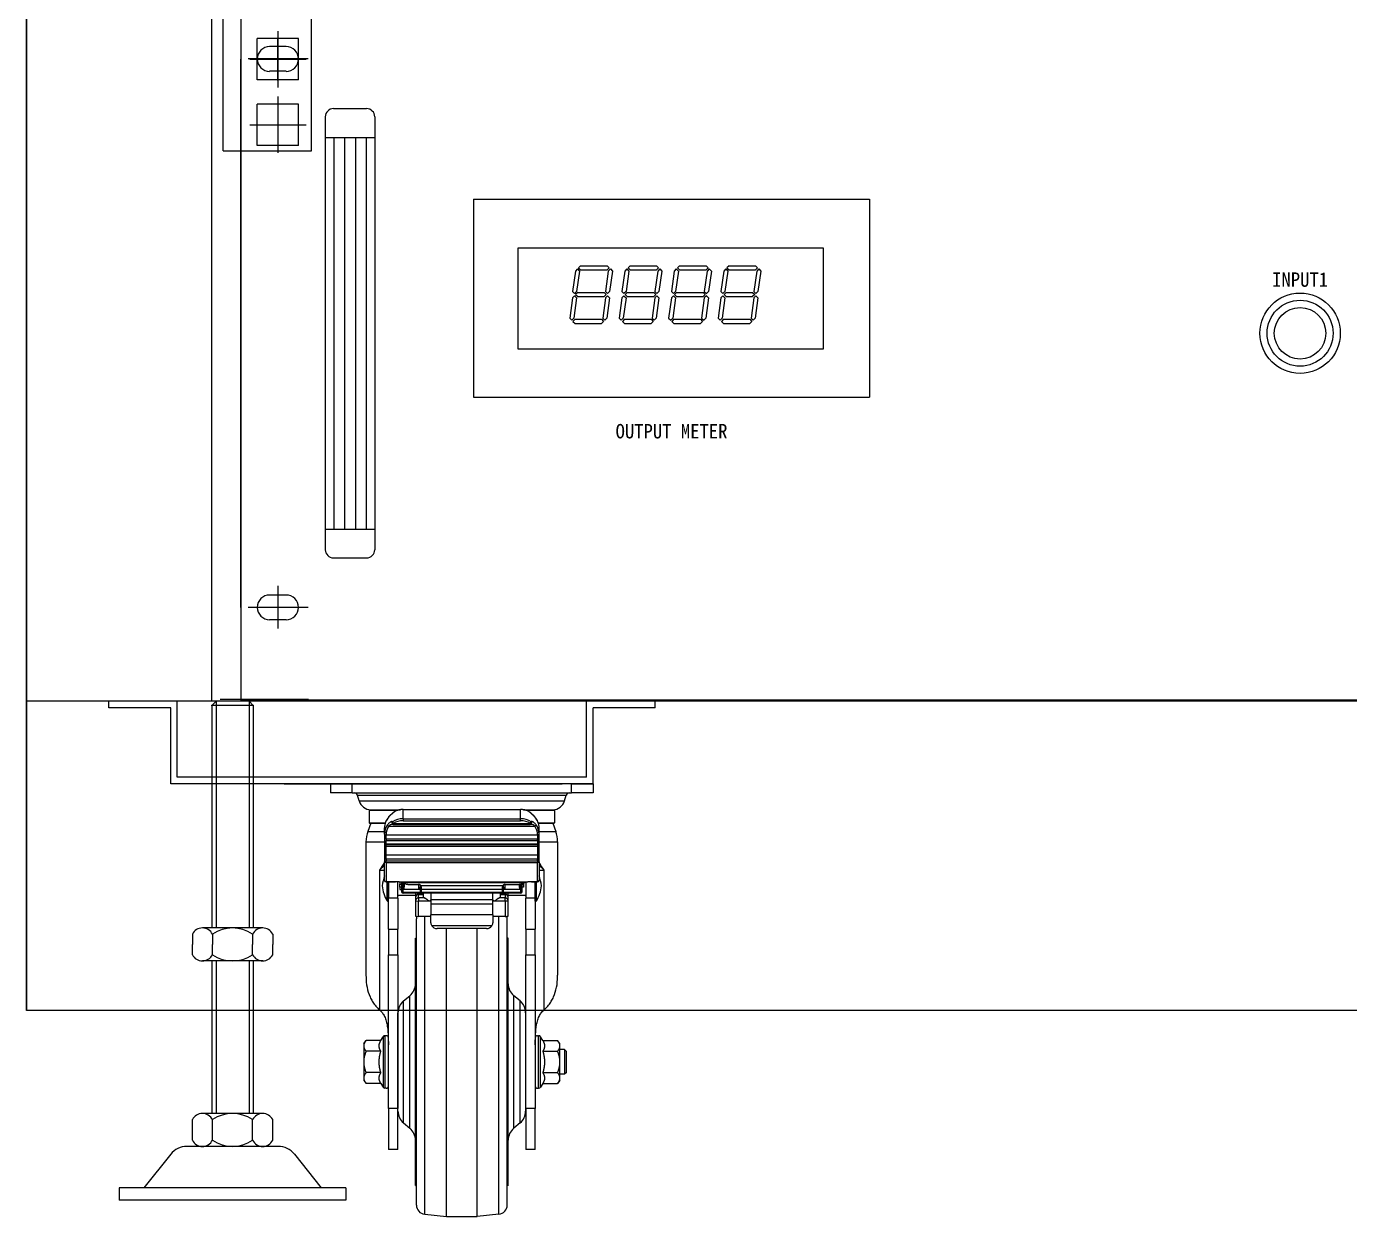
# Model space of a CAD drawing. Header units: millimetres. Extents: x 0 to 841, y 0 to 594.
# Drawn here: x 728 to 734.57, y 485 to 490.9 of the extents above; entities that cross this region are included whole.
import ezdxf
from ezdxf.enums import TextEntityAlignment as Align

# ---------------------------------------------------------------- set-up
doc = ezdxf.new("R2010")
doc.units = ezdxf.units.MM
doc.header["$LTSCALE"] = 10
doc.layers.add('LINE05', color=2, linetype='Continuous')
doc.layers.add('LINE06', color=9, linetype='Continuous')
doc.styles.get("Standard").update_dxf_attribs({"font": 'GulimChe.ttf'})

msp = doc.modelspace()

# ---------------------------------------------------------------- linework, layer by layer
at = {"layer": 'LINE05'}
for p, q in [((728.0005, 529.9994), (728.0005, 486.0221)), ((728.0005, 486.0221), (728.0005, 529.9994)), ((728.921, 487.5562), (728.921, 528.5164)), ((740.0073, 487.5562), (728.0005, 487.5562)), ((728.4096, 487.5235), (728.4096, 487.5562)), ((728.7164, 487.5235), (728.4096, 487.5235)), ((728.7164, 487.1471), (728.7164, 487.5235)), ((728.7492, 487.1798), (728.7492, 487.5562)), ((728.9619, 487.5664), (729.3996, 487.5664)), ((738.9437, 487.5617), (729.0642, 487.5617)), ((729.0642, 487.5617), (738.9437, 487.5617)), ((738.9437, 487.5617), (729.0642, 487.5617)), ((730.7803, 487.1798), (730.7803, 487.5562)), ((730.813, 487.1471), (730.813, 487.5235)), ((731.1198, 487.5235), (730.813, 487.5235)), ((731.1198, 487.5235), (731.1198, 487.5562)), ((730.813, 487.1471), (728.7164, 487.1471)), ((730.7803, 487.1798), (728.7492, 487.1798)), ((729.2789, 487.1471), (730.6596, 487.1471)), ((729.509, 487.1471), (729.6164, 487.1471)), ((729.509, 487.1471), (729.509, 487.1011)), ((730.7056, 487.1471), (729.6164, 487.1471)), ((729.6164, 487.1011), (729.6164, 487.1471)), ((730.7056, 487.1471), (730.813, 487.1471)), ((730.7056, 487.1011), (730.7056, 487.1471)), ((730.813, 487.1471), (730.813, 487.1011)), ((729.6164, 487.1011), (729.509, 487.1011)), ((729.6164, 487.1011), (730.7056, 487.1011)), ((729.6427, 487.0901), (730.6794, 487.0901)), ((729.651, 487.0622), (729.6427, 487.0901)), ((729.651, 487.0622), (730.6711, 487.0622)), ((730.6711, 487.0622), (730.6794, 487.0901)), ((730.813, 487.1011), (730.7056, 487.1011)), ((729.7016, 487.0157), (729.8434, 487.0157)), ((729.7016, 487.0157), (729.7016, 486.9537)), ((729.7098, 487.0182), (729.8554, 487.0182)), ((729.8696, 487.0193), (730.4525, 487.0193)), ((729.8696, 487.0193), (729.8696, 487.0187)), ((729.8696, 487.0187), (730.4525, 487.0187)), ((729.8696, 486.9736), (729.8696, 487.0187)), ((730.4525, 487.0187), (730.4525, 487.0193)), ((730.4525, 486.9736), (730.4525, 487.0187)), ((730.4667, 487.0182), (730.6123, 487.0182)), ((730.4786, 487.0157), (730.6205, 487.0157)), ((730.6205, 487.0157), (730.6205, 486.9537)), ((729.7089, 486.9506), (729.6944, 486.9101)), ((729.7016, 486.9537), (729.7819, 486.9537)), ((729.7046, 486.9506), (729.7809, 486.9506)), ((729.7988, 486.9365), (730.5232, 486.9365)), ((729.821, 486.9494), (730.501, 486.9494)), ((729.821, 486.9494), (729.821, 486.9445)), ((729.821, 486.9445), (730.501, 486.9445)), ((729.8696, 486.9736), (730.4525, 486.9736)), ((729.8696, 486.9736), (729.8696, 486.9636)), ((729.8696, 486.9636), (730.4525, 486.9636)), ((730.4525, 486.9636), (730.4525, 486.9736)), ((730.501, 486.9445), (730.501, 486.9494)), ((730.5402, 486.9537), (730.6205, 486.9537)), ((730.5412, 486.9506), (730.6174, 486.9506)), ((730.6132, 486.9506), (730.6276, 486.9101)), ((729.6944, 486.9101), (729.7775, 486.9101)), ((729.7775, 486.8965), (729.7775, 486.9275)), ((729.7775, 486.8965), (729.7775, 486.8666)), ((729.7775, 486.8666), (729.7775, 486.8524)), ((729.7852, 486.8937), (730.5369, 486.8937)), ((729.7852, 486.8737), (729.7852, 486.8937)), ((729.7852, 486.8737), (730.5369, 486.8737)), ((729.7852, 486.8737), (729.7852, 486.8638)), ((730.5369, 486.8638), (729.7852, 486.8638)), ((729.7852, 486.8495), (729.7852, 486.8638)), ((730.5369, 486.8937), (730.5369, 486.8737)), ((730.5369, 486.8638), (730.5369, 486.8737)), ((730.5369, 486.8638), (730.5369, 486.8495)), ((730.5446, 486.8965), (730.5446, 486.9275)), ((730.5446, 486.9101), (730.6276, 486.9101)), ((730.5446, 486.8666), (730.5446, 486.8965)), ((730.5446, 486.8524), (730.5446, 486.8666)), ((729.6855, 486.8585), (729.7775, 486.8585)), ((729.6855, 486.8585), (729.6855, 486.1967)), ((729.7775, 486.8524), (729.7775, 486.8394)), ((729.7775, 486.8394), (729.7775, 486.7966)), ((729.7775, 486.7966), (729.7775, 486.7668)), ((729.7852, 486.8495), (730.5369, 486.8495)), ((729.7852, 486.8495), (729.7852, 486.8447)), ((729.7852, 486.8447), (730.5369, 486.8447)), ((729.7852, 486.8366), (729.7852, 486.8447)), ((729.7852, 486.7938), (729.7852, 486.8366)), ((729.7852, 486.8366), (730.5369, 486.8366)), ((730.5369, 486.8447), (730.5369, 486.8495)), ((730.5369, 486.8447), (730.5369, 486.8366)), ((730.5369, 486.8366), (730.5369, 486.7938)), ((730.5446, 486.8585), (730.6366, 486.8585)), ((730.5446, 486.8394), (730.5446, 486.8524)), ((730.5446, 486.7966), (730.5446, 486.8394)), ((730.5446, 486.7668), (730.5446, 486.7966)), ((730.6366, 486.8585), (730.6366, 486.1967)), ((729.7775, 486.7668), (729.7775, 486.7596)), ((729.7775, 486.6676), (729.7775, 486.7596)), ((729.7852, 486.7938), (730.5369, 486.7938)), ((729.7852, 486.7739), (729.7852, 486.7938)), ((729.7852, 486.7739), (730.5369, 486.7739)), ((729.7852, 486.7739), (729.7852, 486.7639)), ((729.7852, 486.7639), (730.5369, 486.7639)), ((729.7852, 486.7568), (729.7852, 486.7639)), ((729.7852, 486.7568), (730.5369, 486.7568)), ((729.7852, 486.7568), (729.7852, 486.6599)), ((730.5369, 486.7938), (730.5369, 486.7739)), ((730.5369, 486.7639), (730.5369, 486.7739)), ((730.5369, 486.7639), (730.5369, 486.7568)), ((730.5369, 486.6599), (730.5369, 486.7568)), ((730.5446, 486.7596), (730.5446, 486.7668)), ((730.5446, 486.7596), (730.5446, 486.6676)), ((729.7531, 486.7176), (729.7775, 486.7176)), ((729.7531, 486.7176), (729.7531, 486.0247)), ((730.5446, 486.7176), (730.569, 486.7176)), ((730.569, 486.0247), (730.569, 486.7176)), ((729.7852, 486.6599), (729.7852, 486.6599)), ((729.7852, 486.6599), (729.8312, 486.6599)), ((729.8312, 486.6599), (729.7852, 486.6599)), ((729.7909, 486.5656), (729.7909, 486.6599)), ((729.7936, 486.5642), (729.7936, 486.6599)), ((729.7967, 486.6599), (729.7967, 486.5795)), ((729.8312, 486.6599), (729.8312, 486.6599)), ((729.8427, 486.5795), (729.8427, 486.6599)), ((729.8493, 486.6599), (730.4881, 486.6599)), ((729.8542, 486.6599), (729.8542, 486.6485)), ((729.8542, 486.6485), (729.8619, 486.6485)), ((729.8542, 486.6332), (729.8542, 486.6485)), ((729.8542, 486.6332), (729.8542, 486.6227)), ((729.8619, 486.6332), (729.8542, 486.6332)), ((729.8542, 486.6227), (729.8619, 486.6227)), ((729.8619, 486.6599), (729.8619, 486.6594)), ((729.8619, 486.6594), (729.8619, 486.6434)), ((729.8619, 486.6434), (729.8619, 486.6265)), ((729.8619, 486.6265), (729.8619, 486.6112)), ((730.4711, 486.6555), (729.8663, 486.6555)), ((729.8696, 486.6499), (729.8696, 486.654)), ((729.8696, 486.6499), (729.8696, 486.6472)), ((729.8747, 486.6499), (729.8696, 486.6499)), ((729.8745, 486.6472), (729.8696, 486.6472)), ((729.8696, 486.6303), (729.8696, 486.6472)), ((729.8696, 486.6303), (729.8696, 486.6227)), ((729.8741, 486.6303), (729.8696, 486.6303)), ((729.8696, 486.6075), (729.8696, 486.6227)), ((729.9539, 486.6227), (729.8696, 486.6227)), ((730.4525, 486.6075), (729.8696, 486.6075)), ((729.8696, 486.6075), (729.8696, 486.6035)), ((730.4525, 486.6035), (729.8696, 486.6035)), ((729.8926, 486.647), (729.9463, 486.647)), ((729.9463, 486.647), (729.9463, 486.6274)), ((729.9539, 486.6303), (729.9463, 486.6303)), ((729.9463, 486.5983), (729.9463, 486.6035)), ((729.9539, 486.6446), (729.9539, 486.6303)), ((729.9539, 486.6227), (729.9539, 486.6303)), ((729.9539, 486.6227), (729.9539, 486.6088)), ((730.3647, 486.6405), (729.9574, 486.6405)), ((729.9614, 486.6081), (730.3606, 486.6081)), ((729.9615, 486.6239), (730.3605, 486.6239)), ((729.9616, 486.6081), (729.9616, 486.6216)), ((729.9693, 486.6035), (729.9693, 486.5859)), ((730.0076, 486.6035), (730.0076, 486.571)), ((730.3144, 486.571), (730.3144, 486.6035)), ((730.3528, 486.5859), (730.3528, 486.6035)), ((730.3605, 486.6216), (730.3605, 486.6081)), ((730.3681, 486.6303), (730.3681, 486.6446)), ((730.3681, 486.6303), (730.3681, 486.6227)), ((730.3758, 486.6303), (730.3681, 486.6303)), ((730.3681, 486.6088), (730.3681, 486.6227)), ((730.4525, 486.6227), (730.3681, 486.6227)), ((730.3758, 486.6274), (730.3758, 486.647)), ((730.3758, 486.647), (730.4448, 486.647)), ((730.3758, 486.6035), (730.3758, 486.5983)), ((730.4525, 486.6303), (730.448, 486.6303)), ((730.4525, 486.6472), (730.4487, 486.6472)), ((730.4525, 486.6472), (730.4525, 486.6479)), ((730.4525, 486.6472), (730.4525, 486.6303)), ((730.4525, 486.6227), (730.4525, 486.6303)), ((730.4525, 486.6227), (730.4525, 486.6075)), ((730.4525, 486.6035), (730.4525, 486.6075)), ((730.4602, 486.6434), (730.4602, 486.6505)), ((730.4602, 486.6485), (730.4678, 486.6485)), ((730.4602, 486.6265), (730.4602, 486.6434)), ((730.4678, 486.6332), (730.4602, 486.6332)), ((730.4602, 486.6112), (730.4602, 486.6265)), ((730.4678, 486.654), (730.4678, 486.6485)), ((730.4678, 486.6485), (730.4678, 486.6332)), ((730.4755, 486.6594), (730.4755, 486.6599)), ((730.4794, 486.6599), (730.4794, 486.5795)), ((730.5062, 486.6599), (730.5369, 486.6599)), ((730.5369, 486.6599), (730.5062, 486.6599)), ((730.5062, 486.6599), (730.5062, 486.6599)), ((730.5254, 486.5642), (730.5254, 486.6599)), ((730.5254, 486.5795), (730.5254, 486.6599)), ((730.5286, 486.5642), (730.5286, 486.6599)), ((730.5309, 486.5653), (730.5309, 486.6599)), ((730.5369, 486.6599), (730.5369, 486.6599)), ((729.7936, 486.5642), (729.7967, 486.5642)), ((729.7967, 486.4261), (729.7967, 486.5795)), ((729.8427, 486.5795), (729.7967, 486.5795)), ((729.8427, 486.5948), (729.9309, 486.5948)), ((729.8427, 486.5795), (729.8427, 486.4261)), ((729.9309, 486.5961), (729.9309, 486.583)), ((729.9309, 486.583), (729.9309, 486.5661)), ((729.9309, 486.5661), (729.9309, 486.4899)), ((729.9463, 486.5978), (729.9463, 486.5983)), ((729.9693, 486.5983), (729.9463, 486.5983)), ((729.9463, 486.5978), (729.9693, 486.5978)), ((729.9463, 486.5809), (729.9463, 486.5978)), ((729.9463, 486.5809), (729.9463, 486.5651)), ((729.9754, 486.5809), (729.9463, 486.5809)), ((729.9463, 486.4889), (729.9463, 486.5651)), ((729.9463, 486.5651), (730, 486.5651)), ((730, 486.5651), (730.0076, 486.5651)), ((730.3144, 486.571), (730.0076, 486.571)), ((730.0076, 486.571), (730.0076, 486.5514)), ((730.0076, 486.5514), (730.3144, 486.5514)), ((730.0076, 486.5514), (730.0076, 486.4965)), ((730.3144, 486.5514), (730.3144, 486.571)), ((730.3144, 486.5651), (730.3221, 486.5651)), ((730.3144, 486.4965), (730.3144, 486.5514)), ((730.3221, 486.5651), (730.3758, 486.5651)), ((730.3758, 486.5809), (730.3467, 486.5809)), ((730.3758, 486.5983), (730.3528, 486.5983)), ((730.3528, 486.5978), (730.3758, 486.5978)), ((730.3758, 486.5978), (730.3758, 486.5983)), ((730.3758, 486.5978), (730.3758, 486.5809)), ((730.3758, 486.5651), (730.3758, 486.5809)), ((730.3758, 486.5651), (730.3758, 486.4889)), ((730.3911, 486.583), (730.3911, 486.5961)), ((730.3911, 486.5948), (730.4794, 486.5948)), ((730.3911, 486.5661), (730.3911, 486.583)), ((730.3911, 486.4899), (730.3911, 486.5661)), ((730.5254, 486.5795), (730.4794, 486.5795)), ((730.4794, 486.4261), (730.4794, 486.5795)), ((730.5254, 486.5795), (730.5254, 486.4261)), ((730.5254, 486.5642), (730.5286, 486.5642)), ((729.9355, 485.0562), (729.9355, 486.4766)), ((730.0076, 486.4889), (729.9463, 486.4889)), ((729.9768, 485.0105), (729.9768, 486.4889)), ((730.3144, 486.4965), (730.0076, 486.4965)), ((730.0076, 486.4565), (730.0076, 486.4965)), ((730.3144, 486.4965), (730.3144, 486.4565)), ((730.3758, 486.4889), (730.3144, 486.4889)), ((730.3452, 485.0105), (730.3452, 486.4889)), ((730.3865, 485.0562), (730.3865, 486.4766)), ((729.7967, 486.4261), (729.7967, 486.2972)), ((729.7967, 486.4261), (729.8427, 486.4261)), ((729.8427, 486.2972), (729.8427, 486.4261)), ((730.3103, 486.4418), (730.0118, 486.4418)), ((730.2838, 486.4284), (730.0383, 486.4284)), ((730.0843, 484.9994), (730.0843, 486.4284)), ((730.2377, 484.9994), (730.2377, 486.4284)), ((730.4794, 486.4261), (730.5254, 486.4261)), ((730.4794, 486.4261), (730.4794, 486.2972)), ((730.5254, 486.2972), (730.5254, 486.4261)), ((729.9309, 486.3801), (729.9355, 486.3806)), ((729.9309, 485.1528), (729.9309, 486.3801)), ((730.3911, 486.3801), (730.3865, 486.3806)), ((730.3911, 485.1528), (730.3911, 486.3801)), ((729.7967, 485.5359), (729.7967, 486.2972)), ((729.7967, 486.2972), (729.8427, 486.2972)), ((729.8427, 486.2972), (729.8427, 485.5359)), ((730.4794, 485.5359), (730.4794, 486.2972)), ((730.4794, 486.2972), (730.5254, 486.2972)), ((730.5254, 486.2972), (730.5254, 485.5359)), ((729.8718, 486.0691), (729.9033, 486.0953)), ((729.9033, 485.4376), (729.9033, 486.0953)), ((730.4502, 486.0691), (730.4187, 486.0953)), ((730.4187, 485.4376), (730.4187, 486.0953)), ((740.0073, 486.0221), (728.0005, 486.0221)), ((729.8442, 485.5227), (729.8442, 486.0101)), ((729.8718, 485.4638), (729.8718, 486.0691)), ((730.4502, 485.4638), (730.4502, 486.0691)), ((730.4778, 486.0101), (730.4778, 485.5227)), ((729.7592, 485.8727), (729.7705, 485.8916)), ((729.7705, 485.8916), (729.7705, 485.7664)), ((729.7859, 485.8968), (729.7798, 485.8968)), ((729.7798, 485.8968), (729.7798, 485.7664)), ((730.5361, 485.8968), (730.5423, 485.8968)), ((730.5423, 485.636), (730.5423, 485.8968)), ((730.5629, 485.8727), (730.5515, 485.8916)), ((730.5515, 485.6412), (730.5515, 485.8916)), ((729.674, 485.8585), (729.6858, 485.8727)), ((729.674, 485.8585), (729.674, 485.8461)), ((729.674, 485.8461), (729.674, 485.7664)), ((729.7592, 485.8727), (729.6858, 485.8727)), ((729.7592, 485.8196), (729.6858, 485.8196)), ((729.8442, 485.8263), (729.8427, 485.8263)), ((730.4778, 485.8263), (730.4794, 485.8263)), ((730.5629, 485.8727), (730.6362, 485.8727)), ((730.5629, 485.8196), (730.6362, 485.8196)), ((730.6481, 485.8585), (730.6362, 485.8727)), ((730.6481, 485.8461), (730.6481, 485.8585)), ((730.6481, 485.7664), (730.6481, 485.8461)), ((730.6711, 485.8278), (730.6481, 485.8278)), ((730.6788, 485.8201), (730.6711, 485.8278)), ((730.6711, 485.8278), (730.6711, 485.7664)), ((730.6788, 485.8201), (730.6788, 485.7664)), ((729.674, 485.7664), (729.674, 485.6867)), ((729.7705, 485.7664), (729.7705, 485.6412)), ((729.7798, 485.7664), (729.7798, 485.636)), ((730.6481, 485.6867), (730.6481, 485.7664)), ((730.6711, 485.7664), (730.6711, 485.7051)), ((730.6788, 485.7664), (730.6788, 485.7127)), ((729.674, 485.6867), (729.674, 485.6744)), ((729.7592, 485.7133), (729.6858, 485.7133)), ((729.8442, 485.7066), (729.8427, 485.7066)), ((730.4778, 485.7066), (730.4794, 485.7066)), ((730.5629, 485.7133), (730.6362, 485.7133)), ((730.6711, 485.7051), (730.6481, 485.7051)), ((730.6481, 485.6744), (730.6481, 485.6867)), ((730.6788, 485.7127), (730.6711, 485.7051)), ((729.674, 485.6744), (729.6858, 485.6601)), ((729.7592, 485.6601), (729.6858, 485.6601)), ((729.7592, 485.6601), (729.7705, 485.6412)), ((729.7859, 485.636), (729.7798, 485.636)), ((730.5361, 485.636), (730.5423, 485.636)), ((730.5629, 485.6601), (730.5515, 485.6412)), ((730.5629, 485.6601), (730.6362, 485.6601)), ((730.6481, 485.6744), (730.6362, 485.6601)), ((729.7967, 485.5359), (729.7967, 485.3323)), ((729.8427, 485.5359), (729.7967, 485.5359)), ((729.8427, 485.3323), (729.8427, 485.5359)), ((730.5254, 485.5359), (730.4794, 485.5359)), ((730.4794, 485.5359), (730.4794, 485.3323)), ((730.5254, 485.3323), (730.5254, 485.5359)), ((729.8718, 485.4638), (729.9033, 485.4376)), ((730.4502, 485.4638), (730.4187, 485.4376)), ((729.8427, 485.3323), (729.7967, 485.3323)), ((730.5254, 485.3323), (730.4794, 485.3323)), ((729.9309, 485.1528), (729.9355, 485.1522)), ((730.3911, 485.1528), (730.3865, 485.1522)), ((729.9768, 485.0105), (730.0843, 484.9994)), ((730.0843, 484.9994), (730.2377, 484.9994)), ((730.3452, 485.0105), (730.2377, 484.9994))]:
    msp.add_line(p, q, dxfattribs=at)
at = {"layer": 'LINE05', "ltscale": 0.3}
for p, q in [((728.9414, 487.5562), (728.921, 487.5357)), ((729.1255, 487.5357), (728.921, 487.5357)), ((728.921, 487.5357), (728.921, 486.4313)), ((729.1051, 487.5562), (728.9414, 487.5562)), ((728.9414, 487.5562), (728.9414, 486.4313)), ((729.1051, 487.5562), (729.1051, 486.4313)), ((729.1051, 487.5562), (729.1255, 487.5357)), ((729.1255, 487.5357), (729.1255, 486.4313)), ((729.1728, 486.4313), (728.8737, 486.4313)), ((728.8238, 486.4006), (728.8238, 486.3494)), ((728.8238, 486.2983), (728.8238, 486.3494)), ((728.9235, 486.4006), (728.9235, 486.3494)), ((728.9235, 486.2983), (728.9235, 486.3494)), ((729.123, 486.4006), (729.123, 486.3494)), ((729.123, 486.2983), (729.123, 486.3494)), ((729.2227, 486.4006), (729.2227, 486.3494)), ((729.2227, 486.2983), (729.2227, 486.3494)), ((729.1728, 486.2676), (728.8737, 486.2676)), ((728.921, 486.2676), (728.921, 485.5107)), ((728.9414, 486.2676), (728.9414, 485.5107)), ((729.1051, 486.2676), (729.1051, 485.5107)), ((729.1255, 486.2676), (729.1255, 485.5107)), ((729.1728, 485.5107), (728.8737, 485.5107)), ((728.8238, 485.3778), (728.8238, 485.4801)), ((728.9235, 485.3778), (728.9235, 485.4801)), ((729.123, 485.3778), (729.123, 485.4801)), ((729.2227, 485.3778), (729.2227, 485.4801)), ((728.7164, 485.3087), (728.5835, 485.1426)), ((729.2502, 485.3471), (728.7963, 485.3471)), ((729.1728, 485.3471), (728.8737, 485.3471)), ((729.3301, 485.3087), (729.463, 485.1426)), ((729.5857, 485.1426), (728.4607, 485.1426)), ((728.4607, 485.1426), (728.4607, 485.0812)), ((729.5857, 485.1426), (729.5857, 485.0812)), ((729.5857, 485.0812), (728.4607, 485.0812))]:
    msp.add_line(p, q, dxfattribs=at)
at = {"layer": 'LINE05'}
for centre, radius, start, end in [((729.628, 487.0857), 0.0153, 16.50436, 90), ((729.7098, 487.0796), 0.0614, 196.50436, 270), ((730.6123, 487.0796), 0.0614, 270, 343.49564), ((730.6941, 487.0857), 0.0153, 90, 163.49564), ((729.8465, 487.052), 0.0491, 223.43254, 227.61758), ((729.8321, 487.0035), 0.00767, 114.71629, 134.29181), ((729.8694, 486.922), 0.0973, 89.93012, 114.609), ((730.4526, 486.922), 0.0973, 65.391, 90.06988), ((730.4899, 487.0035), 0.00767, 45.70819, 65.28371), ((730.4755, 487.052), 0.0491, 312.38242, 316.56746), ((729.7046, 486.9537), 0.00307, 180, 270), ((729.8603, 486.9271), 0.0829, 137.80331, 179.70985), ((729.8244, 486.9101), 0.0367, 102.17036, 134.06912), ((729.821, 486.9522), 0.00767, 180, 270), ((730.501, 486.9522), 0.00767, 270, 0), ((730.4978, 486.9102), 0.0365, 45.8701, 77.88945), ((730.4617, 486.9271), 0.0829, 0.29015, 42.19669), ((730.6174, 486.9537), 0.00307, 270, 0), ((729.8389, 486.8585), 0.1534, 160.31942, 180), ((730.4832, 486.8585), 0.1534, 0, 19.68058), ((729.7852, 486.8524), 0.00767, 180, 270), ((730.5369, 486.8524), 0.00767, 270, 0), ((730.1844, 486.4691), 0.4978, 144.82657, 150.05549), ((730.8968, 485.6753), 1.5474, 136.33052, 137.65734), ((730.137, 486.4687), 0.4986, 29.94872, 35.16923), ((729.419, 485.6695), 1.5559, 42.34632, 43.66582), ((729.9359, 486.6263), 0.1705, 158.25951, 175.10065), ((729.7852, 486.6676), 0.00767, 180, 270), ((730.5369, 486.6676), 0.00767, 270, 0), ((730.3862, 486.6263), 0.1705, 4.90372, 21.75944), ((729.9359, 486.6554), 0.1705, 184.89935, 211.77919), ((729.8696, 486.6112), 0.00767, 180, 270), ((729.9463, 486.5961), 0.0153, 150.87524, 180), ((729.9161, 486.6215), 0.0455, 0.1652, 3.1047), ((730.406, 486.6215), 0.0455, 176.8953, 179.8348), ((730.3758, 486.5961), 0.0153, 0, 29.12476), ((730.4525, 486.6112), 0.00767, 270, 0), ((730.3862, 486.6554), 0.1705, 328.08937, 355.09628), ((729.7936, 486.5672), 0.00307, 211.77919, 270), ((730.5223, 486.5918), 0.00307, 0, 6.69206), ((730.5286, 486.5672), 0.00307, 270, 320.89587), ((729.9815, 486.4766), 0.046, 164.28644, 180), ((730.3405, 486.4766), 0.046, 0, 15.71356), ((730.0339, 486.4559), 0.0263, 178.70064, 212.53922), ((730.2881, 486.4559), 0.0263, 327.46078, 1.29936), ((729.8542, 486.1542), 0.0767, 309.80556, 0), ((730.4678, 486.1542), 0.0767, 180.04005, 230.19444), ((729.9209, 486.0101), 0.0767, 129.80556, 180), ((730.4011, 486.0101), 0.0767, 0, 50.19444), ((729.7798, 485.8861), 0.0107, 90, 149.03624), ((729.7859, 485.8861), 0.0107, 0, 90), ((730.5361, 485.8861), 0.0107, 90, 180), ((730.5423, 485.8861), 0.0107, 30.96376, 90), ((729.7798, 485.6468), 0.0107, 210.96376, 270), ((729.7859, 485.6468), 0.0107, 270, 0), ((730.5361, 485.6468), 0.0107, 180, 270), ((730.5423, 485.6468), 0.0107, 270, 329.03624), ((729.9209, 485.5227), 0.0767, 180, 230.19444), ((730.4011, 485.5227), 0.0767, 309.80556, 0), ((729.8542, 485.3786), 0.0767, 0, 50.19444), ((730.4678, 485.3786), 0.0767, 129.80556, 179.95995), ((729.9815, 485.0562), 0.046, 180, 264.11401), ((730.3405, 485.0562), 0.046, 275.88599, 0)]:
    msp.add_arc(centre, radius, start, end, dxfattribs=at)
at = {"layer": 'LINE05', "ltscale": 0.3}
for centre, radius, start, end in [((728.8737, 486.3754), 0.0559, 26.785, 153.215), ((729.0232, 486.2539), 0.1774, 55.79454, 124.20546), ((729.1728, 486.3754), 0.0559, 26.785, 153.215), ((728.8737, 486.3235), 0.0559, 206.785, 333.215), ((729.0232, 486.445), 0.1774, 235.79454, 304.20546), ((729.1728, 486.3235), 0.0559, 206.785, 333.215), ((728.8737, 485.4549), 0.0559, 26.785, 153.215), ((729.0232, 485.3334), 0.1774, 55.79454, 124.20546), ((729.1728, 485.4549), 0.0559, 26.785, 153.215), ((728.8737, 485.403), 0.0559, 206.785, 333.215), ((729.0232, 485.5245), 0.1774, 235.79454, 304.20546), ((729.1728, 485.403), 0.0559, 206.785, 333.215), ((728.7963, 485.2448), 0.1023, 90, 141.34019), ((729.2502, 485.2448), 0.1023, 38.65981, 90)]:
    msp.add_arc(centre, radius, start, end, dxfattribs=at)
at = {"layer": 'LINE05'}
for centre, major_axis, ratio, start_param, end_param in [((729.8321, 487.0035), (-0.00542, 0.00542), 0.625507, -0.453866, -0.019759), ((729.8696, 486.9331), (-0.092, 0), 0.929819, -1.570796, -1.111128), ((729.8321, 487.0035), (-0.00321, 0.00697), 0.163271, 0, 0.340866), ((730.4525, 486.9331), (0.092, 0), 0.929819, 1.111128, 1.570796), ((730.4899, 487.0035), (0.00321, 0.00697), 0.163271, -0.340866, 0), ((730.4899, 487.0035), (0.00542, 0.00542), 0.625507, 0.019759, 0.453866), ((729.8696, 486.9275), (0.092, 0), 0.929819, 2.448304, 3.141593), ((729.8696, 486.8965), (-0.092, 0), 0.929819, -0.576931, 0), ((729.8696, 486.8937), (0.0844, 0), 0.929819, 2.564661, 3.141593), ((729.7988, 486.9393), (-0.00628, 0.0044), 0.30845, 0.212625, 1.783421), ((729.8047, 486.9776), (-0.00572, 0.00511), 0.28306, 0, 0.247744), ((729.821, 486.9522), (0.00767, 0), 0.929819, 2.183351, 3.141593), ((729.8696, 486.888), (-0.092, 0), 0.929819, -1.570796, -0.958242), ((729.821, 486.9522), (-0.0042, 0.00642), 0.211595, 0.313175, 1.883971), ((729.8696, 486.8852), (-0.0844, 0), 0.929819, -1.570796, -0.958242), ((730.4525, 486.888), (0.092, 0), 0.929819, 0.958242, 1.570796), ((730.4525, 486.8852), (0.0844, 0), 0.929819, 0.958242, 1.570796), ((730.501, 486.9522), (0.0042, 0.00642), 0.211595, 4.399214, 5.97001), ((730.501, 486.9522), (-0.00767, 0), 0.929819, 3.141593, 4.099834), ((730.5174, 486.9776), (0.00572, 0.00511), 0.28306, -0.247744, 0), ((730.5232, 486.9393), (0.00628, 0.0044), 0.30845, 4.499764, 6.070561), ((730.4525, 486.8937), (-0.0844, 0), 0.929819, 3.141593, 3.718524), ((730.4525, 486.9275), (-0.092, 0), 0.929819, 3.141593, 3.834881), ((730.4525, 486.8965), (0.092, 0), 0.929819, 0, 0.576931), ((729.7852, 486.8965), (-0.00767, 0), 0.368017, 0, 1.570796), ((729.7852, 486.8666), (0.00767, 0), 0.929819, 1.570796, 3.141593), ((729.7852, 486.8666), (-0.00767, 0), 0.368017, 0, 1.570796), ((730.5369, 486.8965), (0.00767, 0), 0.368017, 4.712389, 6.283185), ((730.5369, 486.8666), (-0.00767, 0), 0.929819, 3.141593, 4.712389), ((730.5369, 486.8666), (0.00767, 0), 0.368017, 4.712389, 6.283185), ((729.7852, 486.8524), (-0.00767, 0), 0.368017, 0, 1.570796), ((729.7852, 486.8394), (-0.00767, 0), 0.368017, 0, 1.570796), ((729.7852, 486.7966), (-0.00767, 0), 0.368017, 0, 1.570796), ((730.5369, 486.8524), (0.00767, 0), 0.368017, 4.712389, 6.283185), ((730.5369, 486.8394), (0.00767, 0), 0.368017, 4.712389, 6.283185), ((730.5369, 486.7966), (0.00767, 0), 0.368017, 4.712389, 6.283185), ((729.7852, 486.7668), (0.00767, 0), 0.929819, 1.570796, 3.141593), ((729.7852, 486.7668), (-0.00767, 0), 0.368017, 0, 1.570796), ((729.7852, 486.7596), (-0.00767, 0), 0.368017, 0, 1.570796), ((730.5369, 486.7668), (-0.00767, 0), 0.929819, 3.141593, 4.712389), ((730.5369, 486.7668), (0.00767, 0), 0.368017, 4.712389, 6.283185), ((730.5369, 486.7596), (0.00767, 0), 0.368017, 4.712389, 6.283185), ((729.7852, 486.6676), (-0.00542, 0.00542), 1, 0.785398, 2.356194), ((730.5369, 486.6676), (0.00542, 0.00542), 1, 3.926991, 5.497787), ((729.8926, 486.6594), (-0.0307, 0), 0.245505, 0, 0.54488), ((729.8696, 486.6434), (0.00767, 0), 0.848546, 1.570796, 3.141593), ((729.8696, 486.6434), (0.00767, 0), 0.497115, 1.570796, 3.141593), ((729.8696, 486.6265), (0.00767, 0), 0.497115, 1.570796, 3.141593), ((729.8696, 486.6265), (-0.00767, 0), 0.49028, 0, 1.570796), ((729.8696, 486.6112), (-0.00767, 0), 0.49028, 0, 1.570796), ((729.8726, 486.6562), (0, 0.0153), 0.15, 3.362326, 4.405972), ((729.8726, 486.6562), (0, 0.0307), 0.15, 3.494197, 4.527451), ((729.9463, 486.5961), (-0.0108, 0.0108), 1, 0.276767, 0.785398), ((729.9539, 486.6341), (-0.00767, 0), 0.497115, 1.570796, 2.578494), ((729.9539, 486.6189), (-0.00767, 0), 0.49028, 3.141593, 4.712389), ((729.9463, 486.6213), (0, 0.0278), 0.55201, -1.477547, -0.810307), ((730.3758, 486.6213), (0, 0.0278), 0.55201, 0.810307, 1.477547), ((730.3681, 486.6189), (0.00767, 0), 0.49028, 1.570796, 3.141593), ((730.3681, 486.6341), (0.00767, 0), 0.497115, 3.704692, 4.712389), ((730.3758, 486.5961), (0.0108, 0.0108), 1, 5.497787, 6.006419), ((730.4494, 486.6562), (0, 0.0307), 0.15, 1.876835, 2.788989), ((730.4494, 486.6562), (0, 0.0153), 0.15, 2.207194, 2.92086), ((730.4525, 486.6434), (-0.00767, 0), 0.497115, 3.141593, 4.712389), ((730.4525, 486.6265), (-0.00767, 0), 0.497115, 3.141593, 4.712389), ((730.4525, 486.6265), (0.00767, 0), 0.49028, 4.712389, 6.283185), ((730.4525, 486.6112), (0.00767, 0), 0.49028, 4.712389, 6.283185), ((730.4525, 486.6434), (-0.00767, 0), 0.848546, 3.141593, 4.193308), ((730.4448, 486.6594), (0.0307, 0), 0.245505, -0.54488, 0), ((729.9463, 486.583), (0.0153, 0), 0.997673, 1.570796, 3.141593), ((729.9463, 486.583), (-0.0153, 0), 0.964927, -1.570796, 0), ((729.9463, 486.5661), (-0.0153, 0), 0.964927, -1.570796, 0), ((729.9463, 486.5661), (-0.0153, 0), 0.068183, 0, 1.570796), ((730, 486.5859), (0.0307, 0), 0.267718, 3.141593, 3.782669), ((730.3221, 486.5859), (-0.0307, 0), 0.267718, 2.500517, 3.141593), ((730.3758, 486.583), (-0.0153, 0), 0.997673, 3.141593, 4.712389), ((730.3758, 486.583), (-0.0153, 0), 0.964927, 3.141593, 4.712389), ((730.3758, 486.5661), (-0.0153, 0), 0.964927, 3.141593, 4.712389), ((730.3758, 486.5661), (-0.0153, 0), 0.068183, 1.570796, 3.141593), ((729.9463, 486.4899), (0.0153, 0), 0.068183, 3.141593, 4.712389), ((730.3758, 486.4899), (-0.0153, 0), 0.068183, 1.570796, 3.141593), ((730.0383, 486.4552), (-0.0307, 0), 0.875473, 0.525142, 1.570796), ((730.2838, 486.4552), (0.0307, 0), 0.875473, 4.712389, 5.758043)]:
    msp.add_ellipse(centre, major_axis=major_axis, ratio=ratio, start_param=start_param, end_param=end_param, dxfattribs=at)
for points, degree, knots in [([(729.7988, 486.9822), (729.8004, 486.984), (729.802, 486.9858), (729.8058, 486.9896), (729.8078, 486.9916), (729.8112, 486.9948), (729.8125, 486.996), (729.8145, 486.9977), (729.8151, 486.9983), (729.8168, 486.9998), (729.8179, 487.0007), (729.8206, 487.003), (729.8223, 487.0043), (729.8256, 487.0071), (729.8273, 487.0085), (729.8287, 487.0099)], 3, [0, 0, 0, 0, 0.448693, 0.448693, 0.961486, 0.961486, 1.281981, 1.281981, 1.442229, 1.442229, 1.698625, 1.698625, 2.108859, 2.108859, 2.563962, 2.563962, 2.563962, 2.563962]), ([(729.7989, 486.9828), (729.7999, 486.9839), (729.8009, 486.985), (729.802, 486.9861), (729.803, 486.9872), (729.8041, 486.9883), (729.8052, 486.9894), (729.8062, 486.9905), (729.8073, 486.9915), (729.8087, 486.9929), (729.8102, 486.9943), (729.8116, 486.9956), (729.8131, 486.997), (729.8146, 486.9983), (729.816, 486.9996), (729.8175, 487.0008), (729.8187, 487.0019), (729.8199, 487.0029), (729.8211, 487.004), (729.8223, 487.005), (729.8235, 487.006), (729.8247, 487.0071), (729.8258, 487.008), (729.8268, 487.0089)], 1, [0, 0, 0.099794, 0.199588, 0.299382, 0.399176, 0.49897, 0.598764, 0.698557, 0.798351, 0.927586, 1.056821, 1.186056, 1.31529, 1.444525, 1.57376, 1.702994, 1.813359, 1.923723, 2.034087, 2.144451, 2.259955, 2.375459, 2.490963, 2.606467, 2.606467]), ([(730.4933, 487.0099), (730.4947, 487.0085), (730.4964, 487.0072), (730.5001, 487.0041), (730.5022, 487.0024), (730.5056, 486.9995), (730.5069, 486.9983), (730.5089, 486.9966), (730.5096, 486.996), (730.5113, 486.9944), (730.5123, 486.9935), (730.515, 486.9909), (730.5166, 486.9893), (730.52, 486.9859), (730.5217, 486.984), (730.5233, 486.9822)], 3, [0, 0, 0, 0, 0.448693, 0.448693, 0.961486, 0.961486, 1.281981, 1.281981, 1.442229, 1.442229, 1.698625, 1.698625, 2.108859, 2.108859, 2.563962, 2.563962, 2.563962, 2.563962]), ([(730.4953, 487.0089), (730.4957, 487.0085), (730.4962, 487.0081), (730.4967, 487.0077), (730.4972, 487.0072), (730.4979, 487.0066), (730.4987, 487.0059), (730.4995, 487.0052), (730.5003, 487.0045), (730.5013, 487.0037), (730.5024, 487.0028), (730.5034, 487.0018), (730.5045, 487.0009), (730.5056, 487), (730.5067, 486.999), (730.508, 486.9978), (730.5093, 486.9967), (730.5106, 486.9954), (730.5119, 486.9942), (730.5132, 486.993), (730.5145, 486.9917), (730.5158, 486.9905), (730.5171, 486.9892), (730.5183, 486.9879), (730.5195, 486.9866), (730.5208, 486.9853), (730.522, 486.984), (730.5231, 486.9828)], 1, [0, 0, 0.05269, 0.10538, 0.158069, 0.210759, 0.286127, 0.361495, 0.436864, 0.512232, 0.608527, 0.704822, 0.801117, 0.897412, 0.993707, 1.090002, 1.206636, 1.323271, 1.439905, 1.556539, 1.673174, 1.789808, 1.906443, 2.023077, 2.140235, 2.257393, 2.37455, 2.491708, 2.608866, 2.608866]), ([(729.8166, 486.958), (729.8166, 486.959), (729.816, 486.9594), (729.8137, 486.9596), (729.812, 486.9592), (729.809, 486.958), (729.8079, 486.9574), (729.806, 486.9564), (729.8054, 486.956), (729.8038, 486.9549), (729.8029, 486.9542), (729.8003, 486.9522), (729.7987, 486.9507), (729.7955, 486.9473), (729.7939, 486.9453), (729.7924, 486.9432)], 3, [0, 0, 0, 0, 0.488836, 0.488836, 1.047505, 1.047505, 1.396673, 1.396673, 1.571257, 1.571257, 1.850592, 1.850592, 2.297527, 2.297527, 2.793346, 2.793346, 2.793346, 2.793346]), ([(730.5297, 486.9432), (730.5282, 486.9453), (730.5266, 486.9473), (730.523, 486.9511), (730.5211, 486.9528), (730.5179, 486.9552), (730.5166, 486.956), (730.5148, 486.9571), (730.5142, 486.9574), (730.5127, 486.9582), (730.5118, 486.9585), (730.5095, 486.9593), (730.5082, 486.9596), (730.5061, 486.9595), (730.5054, 486.959), (730.5054, 486.958)], 3, [0, 0, 0, 0, 0.488836, 0.488836, 1.047505, 1.047505, 1.396673, 1.396673, 1.571257, 1.571257, 1.850592, 1.850592, 2.297527, 2.297527, 2.793346, 2.793346, 2.793346, 2.793346]), ([(729.8493, 486.6599), (729.8479, 486.6599), (729.8463, 486.6599), (729.8448, 486.6599), (729.8432, 486.6599), (729.8416, 486.6599), (729.84, 486.6599), (729.8384, 486.6599), (729.8367, 486.6599), (729.8354, 486.6599), (729.834, 486.6599), (729.8326, 486.6599), (729.8312, 486.6599)], 1, [0, 0, 0.108138, 0.216275, 0.324413, 0.43255, 0.540688, 0.648825, 0.756963, 0.8651, 0.955648, 1.046195, 1.136743, 1.22729, 1.22729]), ([(729.8493, 486.6599), (729.846, 486.6599), (729.8424, 486.6599), (729.8362, 486.6599), (729.8337, 486.6599), (729.8312, 486.6599)], 3, [2.701217, 2.701217, 2.701217, 2.701217, 3.435309, 3.435309, 3.926067, 3.926067, 3.926067, 3.926067]), ([(729.8926, 486.647), (729.8911, 486.647), (729.8896, 486.6471), (729.8865, 486.6475), (729.885, 486.6479), (729.8806, 486.6491), (729.8779, 486.6502), (729.8732, 486.6523), (729.8709, 486.6534), (729.8679, 486.6548), (729.8671, 486.6552), (729.8663, 486.6555)], 3, [5.667254, 5.667254, 5.667254, 5.667254, 5.956554, 5.956554, 6.245853, 6.245853, 6.824453, 6.824453, 7.419967, 7.419967, 7.698129, 7.698129, 7.698129, 7.698129]), ([(729.9574, 486.6405), (729.9572, 486.6408), (729.9571, 486.641), (729.9561, 486.6427), (729.955, 486.6439), (729.9527, 486.6455), (729.9515, 486.646), (729.9489, 486.6468), (729.9475, 486.647), (729.9463, 486.647)], 3, [4.8980624, 4.8980624, 4.8980624, 4.8980624, 4.9645093, 4.9645093, 5.3242619, 5.3242619, 5.5760694, 5.5760694, 5.8278769, 5.8278769, 5.8278769, 5.8278769]), ([(729.9539, 486.6088), (729.9549, 486.6088), (729.9559, 486.6087), (729.9578, 486.6086), (729.9586, 486.6085), (729.96, 486.6083), (729.9606, 486.6082), (729.9614, 486.6081), (729.9616, 486.6081), (729.9616, 486.6081)], 3, [0, 0, 0, 0, 0.1864178, 0.1864178, 0.3728356, 0.3728356, 0.585674, 0.585674, 0.7985124, 0.7985124, 0.7985124, 0.7985124]), ([(730.3605, 486.6081), (730.3605, 486.6081), (730.3606, 486.6081), (730.3614, 486.6082), (730.362, 486.6083), (730.3635, 486.6085), (730.3643, 486.6086), (730.3662, 486.6087), (730.3672, 486.6088), (730.3681, 486.6088)], 3, [0.8900031, 0.8900031, 0.8900031, 0.8900031, 1.1028415, 1.1028415, 1.3156799, 1.3156799, 1.5020977, 1.5020977, 1.6885156, 1.6885156, 1.6885156, 1.6885156]), ([(730.3758, 486.647), (730.3745, 486.647), (730.3731, 486.6468), (730.3706, 486.646), (730.3694, 486.6455), (730.367, 486.6439), (730.366, 486.6427), (730.365, 486.641), (730.3648, 486.6408), (730.3647, 486.6405)], 3, [5.8278769, 5.8278769, 5.8278769, 5.8278769, 6.0796843, 6.0796843, 6.3314918, 6.3314918, 6.6912445, 6.6912445, 6.7576913, 6.7576913, 6.7576913, 6.7576913]), ([(730.4711, 486.6555), (730.4703, 486.6552), (730.4695, 486.6548), (730.4665, 486.6534), (730.4642, 486.6523), (730.4595, 486.6502), (730.4568, 486.6491), (730.4524, 486.6479), (730.4509, 486.6475), (730.4478, 486.6471), (730.4463, 486.647), (730.4448, 486.647)], 3, [3.636378, 3.636378, 3.636378, 3.636378, 3.91454, 3.91454, 4.510054, 4.510054, 5.088654, 5.088654, 5.377954, 5.377954, 5.667254, 5.667254, 5.667254, 5.667254]), ([(730.5062, 486.6599), (730.5047, 486.6599), (730.5031, 486.6599), (730.5016, 486.6599), (730.5001, 486.6599), (730.4985, 486.6599), (730.497, 486.6599), (730.4956, 486.6599), (730.4941, 486.6599), (730.4925, 486.6599), (730.491, 486.6599), (730.4895, 486.6599), (730.4881, 486.6599)], 1, [0, 0, 0.10001, 0.200019, 0.300029, 0.400038, 0.500048, 0.600058, 0.700067, 0.800077, 0.90702, 1.013963, 1.120906, 1.227849, 1.227849]), ([(730.5062, 486.6599), (730.5027, 486.6599), (730.4991, 486.6599), (730.4931, 486.6599), (730.4905, 486.6599), (730.4881, 486.6599)], 3, [0, 0, 0, 0, 0.687062, 0.687062, 1.22485, 1.22485, 1.22485, 1.22485]), ([(729.9754, 486.5809), (729.9761, 486.5807), (729.9768, 486.5804), (729.9793, 486.5791), (729.9811, 486.5781), (729.9854, 486.5753), (729.9882, 486.5734), (729.9941, 486.5692), (729.9972, 486.5671), (730, 486.5651)], 3, [5.574144, 5.574144, 5.574144, 5.574144, 5.797861, 5.797861, 6.251268, 6.251268, 6.916556, 6.916556, 7.581844, 7.581844, 7.581844, 7.581844]), ([(730.3221, 486.5651), (730.3249, 486.5671), (730.3279, 486.5692), (730.3338, 486.5734), (730.3367, 486.5753), (730.341, 486.5781), (730.3428, 486.5791), (730.3452, 486.5804), (730.346, 486.5807), (730.3467, 486.5809)], 3, [0, 0, 0, 0, 0.665288, 0.665288, 1.330576, 1.330576, 1.783983, 1.783983, 2.0077, 2.0077, 2.0077, 2.0077]), ([(729.6855, 486.1967), (729.6855, 486.1945), (729.6855, 486.1923), (729.6858, 486.1718), (729.6875, 486.1539), (729.6941, 486.12), (729.6991, 486.1039), (729.7091, 486.0817), (729.7128, 486.0746), (729.721, 486.0611), (729.7255, 486.0547), (729.7356, 486.0421), (729.7416, 486.0355), (729.7499, 486.0276), (729.7514, 486.0261), (729.7531, 486.0247)], 3, [421.978339, 421.978339, 421.978339, 421.978339, 422.587464, 422.587464, 427.625771, 427.625771, 432.664078, 432.664078, 435.183232, 435.183232, 437.702386, 437.702386, 440.44459, 440.44459, 441.075695, 441.075695, 441.075695, 441.075695]), ([(730.569, 486.0247), (730.5706, 486.0261), (730.5722, 486.0276), (730.5805, 486.0355), (730.5865, 486.0421), (730.5966, 486.0547), (730.6011, 486.0611), (730.6093, 486.0746), (730.613, 486.0817), (730.6229, 486.1039), (730.6279, 486.12), (730.6345, 486.1539), (730.6362, 486.1718), (730.6366, 486.1923), (730.6366, 486.1945), (730.6366, 486.1967)], 3, [31.352554, 31.352554, 31.352554, 31.352554, 31.983659, 31.983659, 34.725863, 34.725863, 37.245017, 37.245017, 39.764171, 39.764171, 44.802478, 44.802478, 49.840785, 49.840785, 50.44991, 50.44991, 50.44991, 50.44991]), ([(729.7557, 486.0223), (729.7586, 486.0196), (729.7613, 486.0168), (729.7681, 486.0086), (729.7719, 486.003), (729.7785, 485.9904), (729.7815, 485.9832), (729.7865, 485.9674), (729.7885, 485.9589), (729.7918, 485.9408), (729.793, 485.9313), (729.7948, 485.9113), (729.7954, 485.9008), (729.7962, 485.8792), (729.7964, 485.8681), (729.7966, 485.8551), (729.7966, 485.8535), (729.7966, 485.8519)], 3, [-21.458402, -21.458402, -21.458402, -21.458402, -20.3043, -20.3043, -18.289051, -18.289051, -16.002919, -16.002919, -13.716788, -13.716788, -11.430657, -11.430657, -9.144525, -9.144525, -6.858394, -6.858394, -6.536948, -6.536948, -6.536948, -6.536948]), ([(730.5255, 485.8519), (730.5255, 485.8535), (730.5255, 485.8551), (730.5256, 485.8681), (730.5258, 485.8792), (730.5267, 485.9008), (730.5273, 485.9113), (730.5291, 485.9313), (730.5303, 485.9408), (730.5335, 485.9589), (730.5355, 485.9674), (730.5405, 485.9832), (730.5435, 485.9904), (730.5502, 486.003), (730.5539, 486.0086), (730.5607, 486.0168), (730.5634, 486.0196), (730.5663, 486.0223)], 3, [6.536948, 6.536948, 6.536948, 6.536948, 6.858394, 6.858394, 9.144525, 9.144525, 11.430657, 11.430657, 13.716788, 13.716788, 16.002919, 16.002919, 18.289051, 18.289051, 20.3043, 20.3043, 21.458402, 21.458402, 21.458402, 21.458402])]:
    msp.add_open_spline(points, degree=degree, knots=knots, dxfattribs=at)
for points in [[(729.8427, 486.5869), (729.8438, 486.5895), (729.845, 486.5922), (729.8461, 486.5948)], [(730, 486.5651), (730.0024, 486.5668), (730.005, 486.5687), (730.0076, 486.5705)], [(730.3144, 486.5705), (730.317, 486.5687), (730.3197, 486.5668), (730.3221, 486.5651)], [(730.476, 486.5948), (730.4771, 486.5922), (730.4782, 486.5895), (730.4794, 486.5869)], [(729.7531, 486.0247), (729.754, 486.0239), (729.7549, 486.0231), (729.7557, 486.0223)], [(730.5663, 486.0223), (730.5672, 486.0231), (730.5681, 486.0239), (730.569, 486.0247)]]:
    msp.add_open_spline(points, degree=3, dxfattribs=at)
for points, weights in [([(729.6858, 485.8727), (729.674, 485.8585), (729.674, 485.8461)], [1.01001874936, 1.04314139574, 1]), ([(729.674, 485.8461), (729.674, 485.8338), (729.6858, 485.8196)], [1, 1.04314139574, 1.01001874936]), ([(729.6858, 485.8196), (729.674, 485.7911), (729.674, 485.7664)], [1.01001874936, 1.04314139574, 1]), ([(729.7507, 485.8461), (729.7507, 485.8585), (729.7592, 485.8727)], [1, 1.05763214234, 1.03827490512]), ([(729.7592, 485.8196), (729.7507, 485.8338), (729.7507, 485.8461)], [1.03827490512, 1.05763214234, 1]), ([(729.7507, 485.7664), (729.7507, 485.7911), (729.7592, 485.8196)], [1, 1.05763214234, 1.03827490512]), ([(730.5629, 485.8727), (730.5714, 485.8585), (730.5714, 485.8461)], [1.03827490512, 1.05763214234, 1]), ([(730.5714, 485.8461), (730.5714, 485.8338), (730.5629, 485.8196)], [1, 1.05763214234, 1.03827490512]), ([(730.5629, 485.8196), (730.5714, 485.7911), (730.5714, 485.7664)], [1.03827490512, 1.05763214234, 1]), ([(730.6481, 485.8461), (730.6481, 485.8585), (730.6362, 485.8727)], [1, 1.04314139574, 1.01001874936]), ([(730.6362, 485.8196), (730.6481, 485.8338), (730.6481, 485.8461)], [1.01001874936, 1.04314139574, 1]), ([(730.6481, 485.7664), (730.6481, 485.7911), (730.6362, 485.8196)], [1, 1.04314139574, 1.01001874936]), ([(729.674, 485.7664), (729.674, 485.7418), (729.6858, 485.7133)], [1, 1.04314139574, 1.01001874936]), ([(729.7592, 485.7133), (729.7507, 485.7418), (729.7507, 485.7664)], [1.03827490512, 1.05763214234, 1]), ([(730.5714, 485.7664), (730.5714, 485.7418), (730.5629, 485.7133)], [1, 1.05763214234, 1.03827490512]), ([(730.6362, 485.7133), (730.6481, 485.7418), (730.6481, 485.7664)], [1.01001874936, 1.04314139574, 1]), ([(729.6858, 485.7133), (729.674, 485.699), (729.674, 485.6867)], [1.01001874936, 1.04314139574, 1]), ([(729.674, 485.6867), (729.674, 485.6744), (729.6858, 485.6601)], [1, 1.04314139574, 1.01001874936]), ([(729.7507, 485.6867), (729.7507, 485.699), (729.7592, 485.7133)], [1, 1.05763214234, 1.03827490512]), ([(729.7592, 485.6601), (729.7507, 485.6744), (729.7507, 485.6867)], [1.03827490512, 1.05763214234, 1]), ([(730.5629, 485.7133), (730.5714, 485.699), (730.5714, 485.6867)], [1.03827490512, 1.05763214234, 1]), ([(730.5714, 485.6867), (730.5714, 485.6744), (730.5629, 485.6601)], [1, 1.05763214234, 1.03827490512]), ([(730.6481, 485.6867), (730.6481, 485.699), (730.6362, 485.7133)], [1, 1.04314139574, 1.01001874936]), ([(730.6362, 485.6601), (730.6481, 485.6744), (730.6481, 485.6867)], [1.01001874936, 1.04314139574, 1])]:
    msp.add_rational_spline(points, weights, degree=2, dxfattribs=at)
at = {"layer": 'LINE05', "ltscale": 0.3}
for p in [(728.921, 487.5357), (729.1255, 487.5357)]:
    msp.add_point(p, dxfattribs=at)
at = {"layer": 'LINE06'}
for p, q in [((728.9772, 490.2869), (728.9772, 528.5164)), ((729.415, 490.2869), (729.415, 528.5164)), ((729.0642, 491.2026), (729.0642, 487.5617)), ((729.2482, 490.8819), (729.2482, 490.6021)), ((729.146, 490.6397), (729.146, 490.8443)), ((729.3505, 490.8443), (729.146, 490.8443)), ((729.2892, 490.8047), (729.2073, 490.8047)), ((729.2482, 490.6365), (729.2482, 490.8483)), ((729.3505, 490.6397), (729.3505, 490.8443)), ((729.0642, 488.022), (729.0642, 490.7424)), ((729.3992, 490.7433), (729.1, 490.7433)), ((729.1083, 490.742), (729.3882, 490.742)), ((729.2892, 490.682), (729.2073, 490.682)), ((729.3505, 490.6397), (729.146, 490.6397)), ((729.2482, 490.5567), (729.2482, 490.2768)), ((729.146, 490.3145), (729.146, 490.519)), ((729.3505, 490.519), (729.146, 490.519)), ((729.3505, 490.3145), (729.3505, 490.519)), ((729.5244, 490.497), (729.688, 490.497)), ((729.1083, 490.4168), (729.3882, 490.4168)), ((729.4835, 490.456), (729.4835, 488.3083)), ((729.7289, 490.456), (729.7289, 488.3083)), ((729.4835, 490.3538), (729.7289, 490.3538)), ((729.5264, 490.3538), (729.5264, 488.4106)), ((729.5796, 490.3538), (729.5796, 488.4106)), ((729.6328, 490.3538), (729.6328, 488.4106)), ((729.686, 490.3538), (729.686, 488.4106)), ((728.9772, 490.2869), (729.415, 490.2869)), ((729.3505, 490.3145), (729.146, 490.3145)), ((730.2198, 490.047), (730.2198, 489.0651)), ((730.2198, 490.047), (732.1835, 490.047)), ((732.1835, 490.047), (732.1835, 489.0651)), ((730.4412, 489.806), (731.955, 489.806)), ((730.4412, 489.304), (730.4412, 489.806)), ((731.955, 489.806), (731.955, 489.304)), ((730.7244, 489.6911), (730.71, 489.5902)), ((730.7346, 489.7013), (730.7244, 489.6911)), ((730.7448, 489.6911), (730.7304, 489.5902)), ((730.7346, 489.7013), (730.7448, 489.6911)), ((730.7506, 489.7173), (730.7404, 489.7071)), ((730.7404, 489.7071), (730.7506, 489.6969)), ((730.7506, 489.7173), (730.8822, 489.7173)), ((730.7506, 489.6969), (730.8822, 489.6969)), ((730.888, 489.6911), (730.8736, 489.5902)), ((730.8822, 489.7173), (730.8924, 489.7071)), ((730.8924, 489.7071), (730.8822, 489.6969)), ((730.8982, 489.7013), (730.888, 489.6911)), ((730.9084, 489.6911), (730.8941, 489.5902)), ((730.8982, 489.7013), (730.9084, 489.6911)), ((730.9698, 489.6911), (730.9554, 489.5902)), ((730.98, 489.7013), (730.9698, 489.6911)), ((730.9903, 489.6911), (730.9759, 489.5902)), ((730.98, 489.7013), (730.9903, 489.6911)), ((730.9961, 489.7173), (730.9858, 489.7071)), ((730.9858, 489.7071), (730.9961, 489.6969)), ((730.9961, 489.7173), (731.1277, 489.7173)), ((730.9961, 489.6969), (731.1277, 489.6969)), ((731.1334, 489.6911), (731.1191, 489.5902)), ((731.1277, 489.7173), (731.1379, 489.7071)), ((731.1379, 489.7071), (731.1277, 489.6969)), ((731.1437, 489.7013), (731.1334, 489.6911)), ((731.1539, 489.6911), (731.1395, 489.5902)), ((731.1437, 489.7013), (731.1539, 489.6911)), ((731.2153, 489.6911), (731.2009, 489.5902)), ((731.2255, 489.7013), (731.2153, 489.6911)), ((731.2357, 489.6911), (731.2213, 489.5902)), ((731.2255, 489.7013), (731.2357, 489.6911)), ((731.2415, 489.7173), (731.2313, 489.7071)), ((731.2313, 489.7071), (731.2415, 489.6969)), ((731.2415, 489.7173), (731.3731, 489.7173)), ((731.2415, 489.6969), (731.3731, 489.6969)), ((731.3789, 489.6911), (731.3645, 489.5902)), ((731.3731, 489.7173), (731.3833, 489.7071)), ((731.3833, 489.7071), (731.3731, 489.6969)), ((731.3891, 489.7013), (731.3789, 489.6911)), ((731.3994, 489.6911), (731.385, 489.5902)), ((731.3891, 489.7013), (731.3994, 489.6911)), ((731.4607, 489.6911), (731.4463, 489.5902)), ((731.4709, 489.7013), (731.4607, 489.6911)), ((731.4812, 489.6911), (731.4668, 489.5902)), ((731.4709, 489.7013), (731.4812, 489.6911)), ((731.487, 489.7173), (731.4767, 489.7071)), ((731.4767, 489.7071), (731.487, 489.6969)), ((731.487, 489.7173), (731.6186, 489.7173)), ((731.487, 489.6969), (731.6186, 489.6969)), ((731.6244, 489.6911), (731.61, 489.5902)), ((731.6186, 489.7173), (731.6288, 489.7071)), ((731.6288, 489.7071), (731.6186, 489.6969)), ((731.6346, 489.7013), (731.6244, 489.6911)), ((731.6448, 489.6911), (731.6304, 489.5902)), ((731.6346, 489.7013), (731.6448, 489.6911)), ((730.71, 489.5581), (730.6966, 489.4572)), ((730.71, 489.5902), (730.7202, 489.5799)), ((730.7202, 489.5684), (730.71, 489.5581)), ((730.7304, 489.5581), (730.7171, 489.4572)), ((730.7304, 489.5902), (730.7202, 489.5799)), ((730.7202, 489.5684), (730.7304, 489.5581)), ((730.7362, 489.5844), (730.726, 489.5742)), ((730.726, 489.5742), (730.7362, 489.5639)), ((730.7362, 489.5844), (730.8678, 489.5844)), ((730.7362, 489.5639), (730.8678, 489.5639)), ((730.8736, 489.5581), (730.8602, 489.4572)), ((730.8678, 489.5844), (730.878, 489.5742)), ((730.878, 489.5742), (730.8678, 489.5639)), ((730.8736, 489.5902), (730.8838, 489.5799)), ((730.8838, 489.5684), (730.8736, 489.5581)), ((730.8941, 489.5581), (730.8807, 489.4572)), ((730.8941, 489.5902), (730.8838, 489.5799)), ((730.8838, 489.5684), (730.8941, 489.5581)), ((730.9554, 489.5581), (730.9421, 489.4572)), ((730.9554, 489.5902), (730.9656, 489.5799)), ((730.9656, 489.5684), (730.9554, 489.5581)), ((730.9759, 489.5581), (730.9625, 489.4572)), ((730.9759, 489.5902), (730.9656, 489.5799)), ((730.9656, 489.5684), (730.9759, 489.5581)), ((730.9817, 489.5844), (730.9714, 489.5742)), ((730.9714, 489.5742), (730.9817, 489.5639)), ((730.9817, 489.5844), (731.1133, 489.5844)), ((730.9817, 489.5639), (731.1133, 489.5639)), ((731.1191, 489.5581), (731.1057, 489.4572)), ((731.1133, 489.5844), (731.1235, 489.5742)), ((731.1235, 489.5742), (731.1133, 489.5639)), ((731.1191, 489.5902), (731.1293, 489.5799)), ((731.1293, 489.5684), (731.1191, 489.5581)), ((731.1395, 489.5581), (731.1261, 489.4572)), ((731.1395, 489.5902), (731.1293, 489.5799)), ((731.1293, 489.5684), (731.1395, 489.5581)), ((731.2009, 489.5581), (731.1875, 489.4572)), ((731.2009, 489.5902), (731.2111, 489.5799)), ((731.2111, 489.5684), (731.2009, 489.5581)), ((731.2213, 489.5581), (731.208, 489.4572)), ((731.2213, 489.5902), (731.2111, 489.5799)), ((731.2111, 489.5684), (731.2213, 489.5581)), ((731.2271, 489.5844), (731.2169, 489.5742)), ((731.2169, 489.5742), (731.2271, 489.5639)), ((731.2271, 489.5844), (731.3587, 489.5844)), ((731.2271, 489.5639), (731.3587, 489.5639)), ((731.3645, 489.5581), (731.3511, 489.4572)), ((731.3587, 489.5844), (731.369, 489.5742)), ((731.369, 489.5742), (731.3587, 489.5639)), ((731.3645, 489.5902), (731.3747, 489.5799)), ((731.3747, 489.5684), (731.3645, 489.5581)), ((731.385, 489.5581), (731.3716, 489.4572)), ((731.385, 489.5902), (731.3747, 489.5799)), ((731.3747, 489.5684), (731.385, 489.5581)), ((731.4463, 489.5581), (731.433, 489.4572)), ((731.4463, 489.5902), (731.4566, 489.5799)), ((731.4566, 489.5684), (731.4463, 489.5581)), ((731.4668, 489.5581), (731.4534, 489.4572)), ((731.4668, 489.5902), (731.4566, 489.5799)), ((731.4566, 489.5684), (731.4668, 489.5581)), ((731.4726, 489.5844), (731.4623, 489.5742)), ((731.4623, 489.5742), (731.4726, 489.5639)), ((731.4726, 489.5844), (731.6042, 489.5844)), ((731.4726, 489.5639), (731.6042, 489.5639)), ((731.61, 489.5581), (731.5966, 489.4572)), ((731.6042, 489.5844), (731.6144, 489.5742)), ((731.6144, 489.5742), (731.6042, 489.5639)), ((731.61, 489.5902), (731.6202, 489.5799)), ((731.6202, 489.5684), (731.61, 489.5581)), ((731.6304, 489.5581), (731.6171, 489.4572)), ((731.6304, 489.5902), (731.6202, 489.5799)), ((731.6202, 489.5684), (731.6304, 489.5581)), ((730.6966, 489.4572), (730.7068, 489.447)), ((730.7171, 489.4572), (730.7068, 489.447)), ((730.7228, 489.4514), (730.7126, 489.4412)), ((730.7126, 489.4412), (730.7228, 489.431)), ((730.7228, 489.4514), (730.8545, 489.4514)), ((730.7228, 489.431), (730.8545, 489.431)), ((730.8545, 489.4514), (730.8647, 489.4412)), ((730.8647, 489.4412), (730.8545, 489.431)), ((730.8602, 489.4572), (730.8705, 489.447)), ((730.8807, 489.4572), (730.8705, 489.447)), ((730.9421, 489.4572), (730.9523, 489.447)), ((730.9625, 489.4572), (730.9523, 489.447)), ((730.9683, 489.4514), (730.9581, 489.4412)), ((730.9581, 489.4412), (730.9683, 489.431)), ((730.9683, 489.4514), (731.0999, 489.4514)), ((730.9683, 489.431), (731.0999, 489.431)), ((731.0999, 489.4514), (731.1101, 489.4412)), ((731.1101, 489.4412), (731.0999, 489.431)), ((731.1057, 489.4572), (731.1159, 489.447)), ((731.1261, 489.4572), (731.1159, 489.447)), ((731.1875, 489.4572), (731.1977, 489.447)), ((731.208, 489.4572), (731.1977, 489.447)), ((731.2138, 489.4514), (731.2035, 489.4412)), ((731.2035, 489.4412), (731.2138, 489.431)), ((731.2138, 489.4514), (731.3454, 489.4514)), ((731.2138, 489.431), (731.3454, 489.431)), ((731.3454, 489.4514), (731.3556, 489.4412)), ((731.3556, 489.4412), (731.3454, 489.431)), ((731.3511, 489.4572), (731.3614, 489.447)), ((731.3716, 489.4572), (731.3614, 489.447)), ((731.433, 489.4572), (731.4432, 489.447)), ((731.4534, 489.4572), (731.4432, 489.447)), ((731.4592, 489.4514), (731.449, 489.4412)), ((731.449, 489.4412), (731.4592, 489.431)), ((731.4592, 489.4514), (731.5908, 489.4514)), ((731.4592, 489.431), (731.5908, 489.431)), ((731.5908, 489.4514), (731.601, 489.4412)), ((731.601, 489.4412), (731.5908, 489.431)), ((731.5966, 489.4572), (731.6068, 489.447)), ((731.6171, 489.4572), (731.6068, 489.447)), ((731.955, 489.304), (730.4412, 489.304)), ((730.2198, 489.0651), (732.1835, 489.0651)), ((729.4835, 488.4106), (729.7289, 488.4106)), ((729.5244, 488.2674), (729.688, 488.2674)), ((729.2482, 488.1288), (729.2482, 487.917)), ((729.2892, 488.0833), (729.2073, 488.0833)), ((729.3992, 488.022), (729.1, 488.022)), ((729.2892, 487.9606), (729.2073, 487.9606))]:
    msp.add_line(p, q, dxfattribs=at)
for radius in [0.1994, 0.1636, 0.1278]:
    msp.add_circle((734.321, 489.3822), radius, dxfattribs=at)
for centre, radius, start, end in [((729.2073, 490.7433), 0.0614, 90, 270), ((729.2892, 490.7433), 0.0614, 270, 90), ((729.5244, 490.456), 0.0409, 90, 180), ((729.688, 490.456), 0.0409, 0, 90), ((729.5244, 488.3083), 0.0409, 180, 270), ((729.688, 488.3083), 0.0409, 270, 0), ((729.2073, 488.022), 0.0614, 90, 270), ((729.2892, 488.022), 0.0614, 270, 90)]:
    msp.add_arc(centre, radius, start, end, dxfattribs=at)

# ---------------------------------------------------------------- texts
for s, height, p in [('INPUT1', 0.07159, (734.321, 489.6481)), ('OUTPUT METER', 0.071591, (731.2017, 488.8964))]:
    msp.add_text(s, height=height, dxfattribs=at).set_placement(p, align=Align.MIDDLE)

doc.saveas('drawing.dxf')
